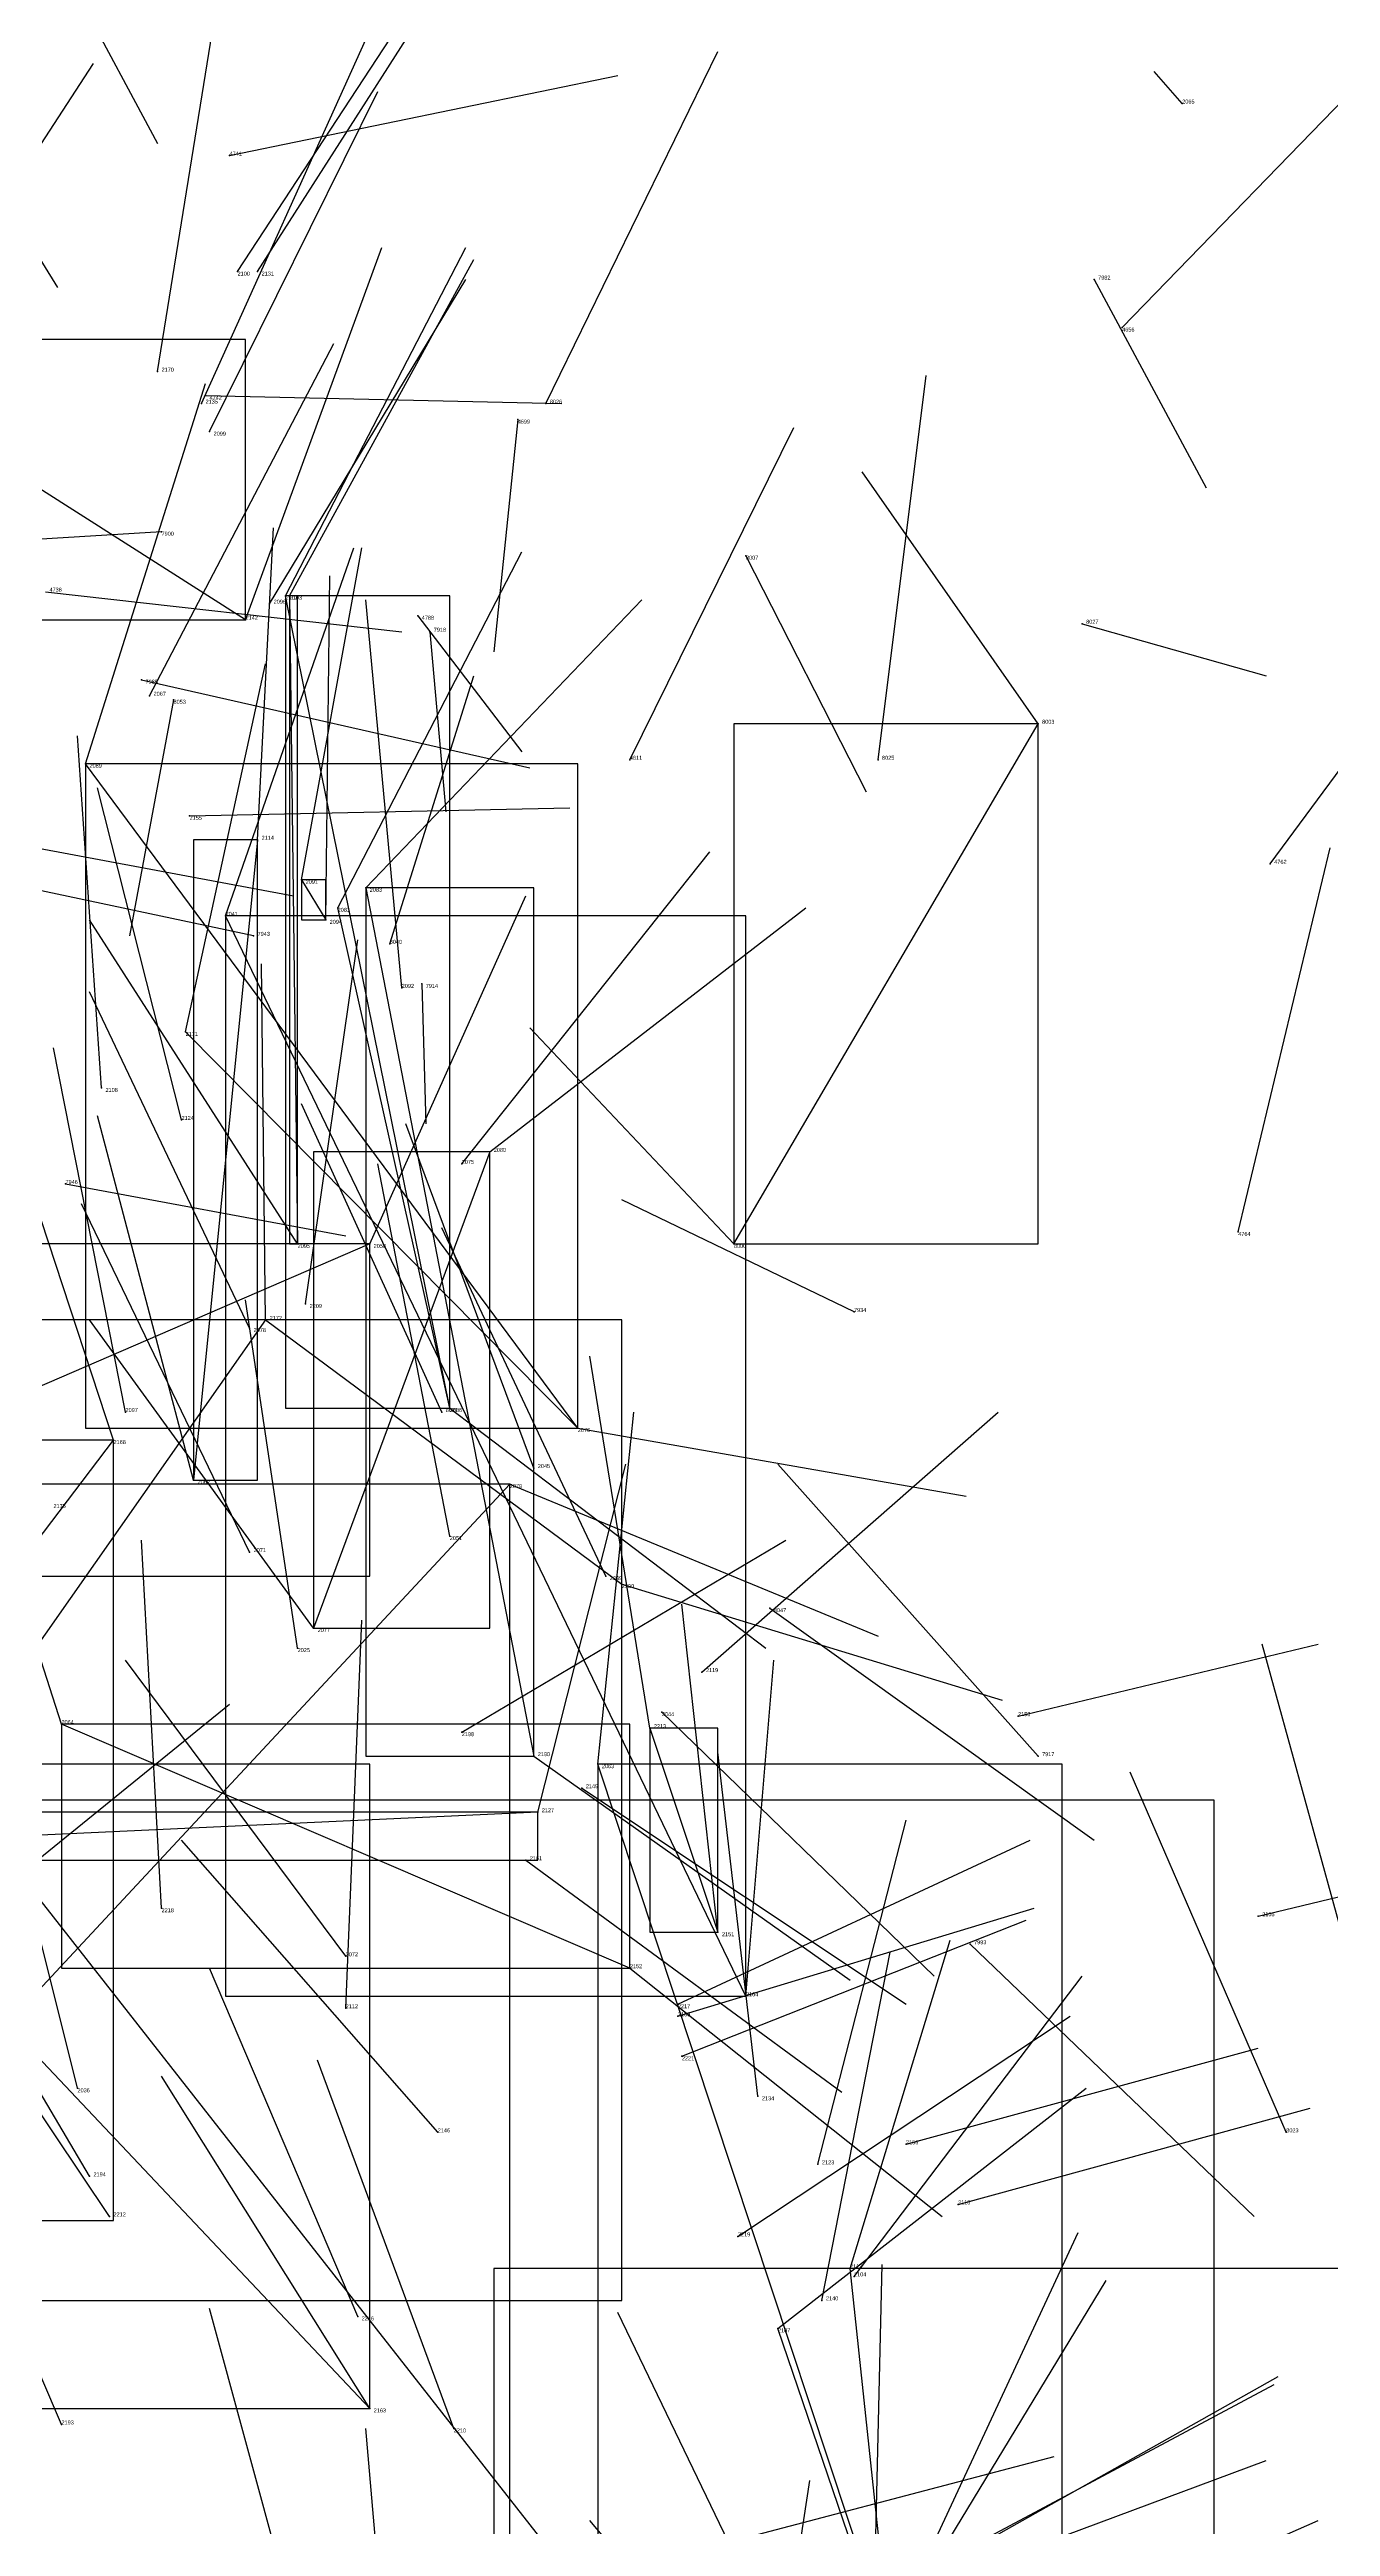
# Model space of a CAD drawing. Extents: x 59.1 to 70.8, y 600.3 to 605.1.
# Drawn here: x 67.944 to 68.264, y 602.813 to 603.431 of the extents above; entities that cross this region are included whole.
import ezdxf

# ---------------------------------------------------------------- set-up
doc = ezdxf.new("R2010")
doc.units = 0
for name, color, linetype in [('Clients', 3, 'CONTINUOUS'), ('Facilities', 3, 'CONTINUOUS'), ('Facilities_lines', 3, 'CONTINUOUS'), ('Min_max_boxes', 1, 'CONTINUOUS'), ('Normals', 1, 'CONTINUOUS'), ('Source_points', 5, 'CONTINUOUS'), ('Text', 3, 'CONTINUOUS')]:
    doc.layers.add(name, color=color, linetype=linetype)

msp = doc.modelspace()

# ---------------------------------------------------------------- linework, layer by layer
at = {"layer": 'Clients', "color": 5}
for p in [(68.003, 603.295, 450.533), (68.191, 603.263, 460.671), (67.953, 603.253, 450.053), (67.988, 603.215, 449.963), (68.016, 603.217, 450.07), (68.013, 603.214, 450.41), (67.978, 603.186, 449.88), (68.006, 603.133, 450.278), (67.96, 603.084, 449.588), (67.98, 603.074, 450.246), (68.059, 603.073, 450.034), (68.087, 603.048, 449.772), (68.01, 603.037, 450.12), (67.947, 603.013, 450.168), (68.065, 603.005, 449.969), (68.081, 603.003, 449.456), (68.111, 602.961, 449.53), (68.144, 602.877, 449.354), (68.126, 602.862, 449.114)]:
    msp.add_point(p, dxfattribs=at)
at = {"layer": 'Facilities', "color": 3}
for p in [(68.227, 603.418, 449.017), (67.989, 603.405, 455.33), (67.991, 603.376, 450.374), (67.996, 603.376, 450.531), (68.205, 603.374, 458.471), (68.212, 603.362, 457.225), (67.971, 603.351, 450.784), (67.983, 603.345, 455.076), (67.982, 603.343, 450.721), (68.061, 603.339, 457.389), (68.068, 603.343, 461.444), (67.984, 603.336, 450.468), (67.972, 603.311, 459.668), (68.118, 603.305, 460.813), (68.004, 603.295, 450.447), (67.993, 603.289, 450.65), (67.999, 603.293, 450.363), (68.036, 603.29, 458.3), (68.039, 603.286, 462.922), (68.202, 603.288, 461.369), (67.967, 603.274, 460.914), (67.969, 603.27, 450.127), (67.975, 603.269, 462.859), (68.089, 603.254, 457.327), (68.151, 603.254, 461.312), (67.979, 603.24, 448.944), (67.996, 603.234, 450.471), (68.249, 603.228, 457.311), (68.007, 603.224, 450.405), (68.023, 603.222, 450.149), (67.995, 603.21, 459.64), (68.029, 603.208, 461.599), (68.032, 603.197, 450.214), (68.037, 603.198, 462.965), (67.957, 603.172, 450.526), (67.977, 603.164, 450.409), (68.047, 603.153, 449.956), (68.054, 603.156, 450.037), (67.948, 603.148, 459.662), (68.241, 603.136, 458.045), (68.024, 603.133, 449.801), (68.115, 603.133, 460.606), (68.008, 603.118, 449.734), (68.145, 603.116, 459.666), (67.994, 603.112, 450.327), (67.998, 603.114, 449.734), (67.963, 603.091, 450.31), (68.042, 603.091, 461.186), (68.044, 603.092, 450.086), (68.076, 603.087, 449.941), (68.065, 603.077, 449.695), (68.044, 603.06, 449.623), (67.994, 603.056, 450.184), (68.083, 603.05, 449.651), (68.124, 603.042, 460.351), (68.006, 603.032, 449.479), (68.107, 603.026, 448.873), (68.047, 603.011, 448.93), (68.094, 603.012, 449.613), (68.097, 603.016, 449.694), (68.186, 603.015, 448.549), (68.191, 603.005, 462.338), (68.077, 602.997, 449.875), (68.066, 602.991, 449.379), (68.063, 602.979, 449.865), (67.972, 602.967, 449.226), (68.246, 602.965, 448.652), (68.018, 602.955, 449.994), (68.174, 602.958, 460.226), (68.089, 602.952, 449.737), (68.101, 602.943, 448.886), (68.118, 602.945, 449.505), (68.018, 602.942, 449.155), (68.101, 602.94, 448.633), (68.102, 602.93, 448.602), (67.951, 602.922, 449.974), (68.121, 602.92, 449.551), (68.041, 602.911, 449.842), (68.158, 602.908, 448.686), (68.253, 602.911, 460.861), (67.954, 602.9, 449.11), (68.136, 602.903, 449.427), (68.171, 602.893, 448.679), (67.959, 602.89, 449.048), (68.116, 602.885, 448.865), (68.145, 602.875, 449.268), (68.137, 602.869, 449.439), (68.021, 602.865, 448.978), (67.947, 602.838, 449.758), (68.024, 602.842, 449.719), (68.045, 602.837, 448.91)]:
    msp.add_point(p, dxfattribs=at)
at = {"layer": 'Facilities_lines', "color": 3}
for p, q in [((67.993, 603.289, 450.65), (67.883, 603.359, 450.99)), ((68.044, 603.092, 450.086), (68.003, 603.295, 450.533)), ((68.004, 603.295, 450.447), (68.006, 603.133, 450.278)), ((68.115, 603.133, 460.606), (68.191, 603.263, 460.671)), ((68.076, 603.087, 449.941), (67.953, 603.253, 450.053)), ((67.996, 603.234, 450.471), (67.98, 603.074, 450.246)), ((68.007, 603.224, 450.405), (68.013, 603.214, 450.41)), ((68.023, 603.222, 450.149), (68.065, 603.005, 449.969)), ((68.118, 602.945, 449.505), (67.988, 603.215, 449.963)), ((68.044, 603.092, 450.086), (68.016, 603.217, 450.07)), ((68.076, 603.087, 449.941), (67.978, 603.186, 449.88)), ((68.054, 603.156, 450.037), (68.01, 603.037, 450.12)), ((68.024, 603.133, 449.801), (67.832, 603.05, 449.584)), ((67.998, 603.114, 449.734), (67.826, 602.869, 449.424)), ((67.998, 603.114, 449.734), (68.087, 603.048, 449.772)), ((67.812, 602.889, 449.471), (67.96, 603.084, 449.588)), ((67.898, 602.9, 449.866), (68.059, 603.073, 450.034)), ((68.089, 602.952, 449.737), (67.947, 603.013, 450.168)), ((68.094, 603.012, 449.613), (68.111, 602.961, 449.53)), ((68.024, 602.842, 449.719), (67.872, 603.003, 450.173)), ((68.197, 602.653, 449.02), (68.081, 603.003, 449.456)), ((67.922, 602.994, 448.403), (68.235, 602.595, 448.646)), ((68.066, 602.991, 449.379), (67.808, 602.979, 449.481)), ((68.174, 602.597, 449.003), (68.144, 602.877, 449.354)), ((68.197, 602.653, 449.02), (68.126, 602.862, 449.114))]:
    msp.add_line(p, q, dxfattribs=at)
at = {"layer": 'Min_max_boxes', "color": 1}
for p, q in [((67.993, 603.359, 450.65), (67.883, 603.359, 450.65)), ((67.993, 603.359, 450.99), (67.883, 603.359, 450.99)), ((67.993, 603.289, 450.65), (67.993, 603.359, 450.65)), ((67.993, 603.289, 450.99), (67.993, 603.359, 450.99)), ((67.993, 603.359, 450.65), (67.993, 603.359, 450.99)), ((68.044, 603.295, 450.07), (68.003, 603.295, 450.07)), ((68.003, 603.295, 450.07), (68.003, 603.092, 450.07)), ((68.044, 603.295, 450.533), (68.003, 603.295, 450.533)), ((68.003, 603.295, 450.533), (68.003, 603.092, 450.533)), ((68.003, 603.295, 450.07), (68.003, 603.295, 450.533)), ((68.006, 603.295, 450.278), (68.004, 603.295, 450.278)), ((68.004, 603.295, 450.278), (68.004, 603.133, 450.278)), ((68.006, 603.295, 450.447), (68.004, 603.295, 450.447)), ((68.004, 603.295, 450.447), (68.004, 603.133, 450.447)), ((68.004, 603.295, 450.278), (68.004, 603.295, 450.447)), ((68.006, 603.133, 450.278), (68.006, 603.295, 450.278)), ((68.006, 603.133, 450.447), (68.006, 603.295, 450.447)), ((68.006, 603.295, 450.278), (68.006, 603.295, 450.447)), ((68.044, 603.092, 450.07), (68.044, 603.295, 450.07)), ((68.044, 603.092, 450.533), (68.044, 603.295, 450.533)), ((68.044, 603.295, 450.07), (68.044, 603.295, 450.533)), ((67.883, 603.289, 450.65), (67.993, 603.289, 450.65)), ((67.883, 603.289, 450.99), (67.993, 603.289, 450.99)), ((67.993, 603.289, 450.65), (67.993, 603.289, 450.99)), ((68.191, 603.263, 460.606), (68.115, 603.263, 460.606)), ((68.115, 603.263, 460.606), (68.115, 603.133, 460.606)), ((68.191, 603.263, 460.671), (68.115, 603.263, 460.671)), ((68.115, 603.263, 460.671), (68.115, 603.133, 460.671)), ((68.115, 603.263, 460.606), (68.115, 603.263, 460.671)), ((68.191, 603.133, 460.606), (68.191, 603.263, 460.606)), ((68.191, 603.133, 460.671), (68.191, 603.263, 460.671)), ((68.191, 603.263, 460.606), (68.191, 603.263, 460.671)), ((68.076, 603.253, 449.88), (67.953, 603.253, 449.88)), ((67.953, 603.253, 449.88), (67.953, 603.087, 449.88)), ((68.076, 603.253, 450.053), (67.953, 603.253, 450.053)), ((67.953, 603.253, 450.053), (67.953, 603.087, 450.053)), ((67.953, 603.253, 449.88), (67.953, 603.253, 450.053)), ((68.076, 603.087, 449.88), (68.076, 603.253, 449.88)), ((68.076, 603.087, 450.053), (68.076, 603.253, 450.053)), ((68.076, 603.253, 449.88), (68.076, 603.253, 450.053)), ((67.996, 603.234, 450.246), (67.98, 603.234, 450.246)), ((67.98, 603.234, 450.246), (67.98, 603.074, 450.246)), ((67.996, 603.234, 450.471), (67.98, 603.234, 450.471)), ((67.98, 603.234, 450.471), (67.98, 603.074, 450.471)), ((67.98, 603.234, 450.246), (67.98, 603.234, 450.471)), ((67.996, 603.074, 450.246), (67.996, 603.234, 450.246)), ((67.996, 603.074, 450.471), (67.996, 603.234, 450.471)), ((67.996, 603.234, 450.246), (67.996, 603.234, 450.471)), ((68.013, 603.224, 450.405), (68.007, 603.224, 450.405)), ((68.007, 603.224, 450.405), (68.007, 603.214, 450.405)), ((68.013, 603.224, 450.41), (68.007, 603.224, 450.41)), ((68.007, 603.224, 450.41), (68.007, 603.214, 450.41)), ((68.007, 603.224, 450.405), (68.007, 603.224, 450.41)), ((68.013, 603.214, 450.405), (68.013, 603.224, 450.405)), ((68.013, 603.214, 450.41), (68.013, 603.224, 450.41)), ((68.013, 603.224, 450.405), (68.013, 603.224, 450.41)), ((68.065, 603.222, 449.969), (68.023, 603.222, 449.969)), ((68.023, 603.222, 449.969), (68.023, 603.005, 449.969)), ((68.065, 603.222, 450.149), (68.023, 603.222, 450.149)), ((68.023, 603.222, 450.149), (68.023, 603.005, 450.149)), ((68.023, 603.222, 449.969), (68.023, 603.222, 450.149)), ((68.065, 603.005, 449.969), (68.065, 603.222, 449.969)), ((68.065, 603.005, 450.149), (68.065, 603.222, 450.149)), ((68.065, 603.222, 449.969), (68.065, 603.222, 450.149)), ((68.118, 603.215, 449.505), (67.988, 603.215, 449.505)), ((67.988, 603.215, 449.505), (67.988, 602.945, 449.505)), ((68.118, 603.215, 449.963), (67.988, 603.215, 449.963)), ((67.988, 603.215, 449.963), (67.988, 602.945, 449.963)), ((67.988, 603.215, 449.505), (67.988, 603.215, 449.963)), ((68.118, 602.945, 449.505), (68.118, 603.215, 449.505)), ((68.118, 602.945, 449.963), (68.118, 603.215, 449.963)), ((68.118, 603.215, 449.505), (68.118, 603.215, 449.963)), ((68.007, 603.214, 450.405), (68.013, 603.214, 450.405)), ((68.007, 603.214, 450.41), (68.013, 603.214, 450.41)), ((68.007, 603.214, 450.405), (68.007, 603.214, 450.41)), ((68.013, 603.214, 450.405), (68.013, 603.214, 450.41)), ((68.054, 603.156, 450.037), (68.01, 603.156, 450.037)), ((68.01, 603.156, 450.037), (68.01, 603.037, 450.037)), ((68.054, 603.156, 450.12), (68.01, 603.156, 450.12)), ((68.01, 603.156, 450.12), (68.01, 603.037, 450.12)), ((68.01, 603.156, 450.037), (68.01, 603.156, 450.12)), ((68.054, 603.037, 450.037), (68.054, 603.156, 450.037)), ((68.054, 603.037, 450.12), (68.054, 603.156, 450.12)), ((68.054, 603.156, 450.037), (68.054, 603.156, 450.12)), ((68.024, 603.133, 449.584), (67.832, 603.133, 449.584)), ((68.024, 603.133, 449.801), (67.832, 603.133, 449.801)), ((68.004, 603.133, 450.278), (68.006, 603.133, 450.278)), ((68.004, 603.133, 450.447), (68.006, 603.133, 450.447)), ((68.004, 603.133, 450.278), (68.004, 603.133, 450.447)), ((68.006, 603.133, 450.278), (68.006, 603.133, 450.447)), ((68.024, 603.05, 449.584), (68.024, 603.133, 449.584)), ((68.024, 603.05, 449.801), (68.024, 603.133, 449.801)), ((68.024, 603.133, 449.584), (68.024, 603.133, 449.801)), ((68.115, 603.133, 460.606), (68.191, 603.133, 460.606)), ((68.115, 603.133, 460.671), (68.191, 603.133, 460.671)), ((68.115, 603.133, 460.606), (68.115, 603.133, 460.671)), ((68.191, 603.133, 460.606), (68.191, 603.133, 460.671)), ((68.087, 603.114, 449.424), (67.826, 603.114, 449.424)), ((68.087, 603.114, 449.772), (67.826, 603.114, 449.772)), ((68.087, 602.869, 449.424), (68.087, 603.114, 449.424)), ((68.087, 602.869, 449.772), (68.087, 603.114, 449.772)), ((68.087, 603.114, 449.424), (68.087, 603.114, 449.772)), ((68.003, 603.092, 450.07), (68.044, 603.092, 450.07)), ((68.003, 603.092, 450.533), (68.044, 603.092, 450.533)), ((68.003, 603.092, 450.07), (68.003, 603.092, 450.533)), ((68.044, 603.092, 450.07), (68.044, 603.092, 450.533)), ((67.953, 603.087, 449.88), (68.076, 603.087, 449.88)), ((67.953, 603.087, 450.053), (68.076, 603.087, 450.053)), ((67.953, 603.087, 449.88), (67.953, 603.087, 450.053)), ((68.076, 603.087, 449.88), (68.076, 603.087, 450.053)), ((67.96, 603.084, 449.471), (67.812, 603.084, 449.471)), ((67.96, 603.084, 449.588), (67.812, 603.084, 449.588)), ((67.96, 602.889, 449.471), (67.96, 603.084, 449.471)), ((67.96, 602.889, 449.588), (67.96, 603.084, 449.588)), ((67.96, 603.084, 449.471), (67.96, 603.084, 449.588)), ((68.059, 603.073, 449.287), (67.846, 603.073, 449.287)), ((68.059, 603.073, 450.034), (67.846, 603.073, 450.034)), ((67.98, 603.074, 450.246), (67.996, 603.074, 450.246)), ((67.98, 603.074, 450.471), (67.996, 603.074, 450.471)), ((67.98, 603.074, 450.246), (67.98, 603.074, 450.471)), ((67.996, 603.074, 450.246), (67.996, 603.074, 450.471)), ((68.059, 602.778, 449.287), (68.059, 603.073, 449.287)), ((68.059, 602.778, 450.034), (68.059, 603.073, 450.034)), ((68.059, 603.073, 449.287), (68.059, 603.073, 450.034)), ((67.832, 603.05, 449.584), (68.024, 603.05, 449.584)), ((67.832, 603.05, 449.801), (68.024, 603.05, 449.801)), ((68.024, 603.05, 449.584), (68.024, 603.05, 449.801)), ((68.01, 603.037, 450.037), (68.054, 603.037, 450.037)), ((68.01, 603.037, 450.12), (68.054, 603.037, 450.12)), ((68.01, 603.037, 450.037), (68.01, 603.037, 450.12)), ((68.054, 603.037, 450.037), (68.054, 603.037, 450.12)), ((68.089, 603.013, 449.737), (67.947, 603.013, 449.737)), ((67.947, 603.013, 449.737), (67.947, 602.952, 449.737)), ((68.089, 603.013, 450.168), (67.947, 603.013, 450.168)), ((67.947, 603.013, 450.168), (67.947, 602.952, 450.168)), ((67.947, 603.013, 449.737), (67.947, 603.013, 450.168)), ((68.089, 602.952, 449.737), (68.089, 603.013, 449.737)), ((68.089, 602.952, 450.168), (68.089, 603.013, 450.168)), ((68.089, 603.013, 449.737), (68.089, 603.013, 450.168)), ((68.111, 603.012, 449.53), (68.094, 603.012, 449.53)), ((68.094, 603.012, 449.53), (68.094, 602.961, 449.53)), ((68.111, 603.012, 449.613), (68.094, 603.012, 449.613)), ((68.094, 603.012, 449.613), (68.094, 602.961, 449.613)), ((68.094, 603.012, 449.53), (68.094, 603.012, 449.613)), ((68.111, 602.961, 449.53), (68.111, 603.012, 449.53)), ((68.111, 602.961, 449.613), (68.111, 603.012, 449.613)), ((68.111, 603.012, 449.53), (68.111, 603.012, 449.613)), ((68.023, 603.005, 449.969), (68.065, 603.005, 449.969)), ((68.023, 603.005, 450.149), (68.065, 603.005, 450.149)), ((68.023, 603.005, 449.969), (68.023, 603.005, 450.149)), ((68.065, 603.005, 449.969), (68.065, 603.005, 450.149)), ((68.024, 603.003, 449.719), (67.872, 603.003, 449.719)), ((68.024, 603.003, 450.173), (67.872, 603.003, 450.173)), ((68.024, 602.842, 449.719), (68.024, 603.003, 449.719)), ((68.024, 602.842, 450.173), (68.024, 603.003, 450.173)), ((68.024, 603.003, 449.719), (68.024, 603.003, 450.173)), ((68.197, 603.003, 449.02), (68.081, 603.003, 449.02)), ((68.081, 603.003, 449.02), (68.081, 602.653, 449.02)), ((68.197, 603.003, 449.456), (68.081, 603.003, 449.456)), ((68.081, 603.003, 449.456), (68.081, 602.653, 449.456)), ((68.081, 603.003, 449.02), (68.081, 603.003, 449.456)), ((68.197, 602.653, 449.02), (68.197, 603.003, 449.02)), ((68.197, 602.653, 449.456), (68.197, 603.003, 449.456)), ((68.197, 603.003, 449.02), (68.197, 603.003, 449.456)), ((68.235, 602.994, 448.403), (67.922, 602.994, 448.403)), ((68.235, 602.994, 448.646), (67.922, 602.994, 448.646)), ((68.235, 602.595, 448.403), (68.235, 602.994, 448.403)), ((68.235, 602.595, 448.646), (68.235, 602.994, 448.646)), ((68.235, 602.994, 448.403), (68.235, 602.994, 448.646)), ((68.066, 602.991, 449.379), (67.808, 602.991, 449.379)), ((68.066, 602.991, 449.481), (67.808, 602.991, 449.481)), ((68.066, 602.979, 449.379), (68.066, 602.991, 449.379)), ((68.066, 602.979, 449.481), (68.066, 602.991, 449.481)), ((68.066, 602.991, 449.379), (68.066, 602.991, 449.481)), ((67.808, 602.979, 449.379), (68.066, 602.979, 449.379)), ((67.808, 602.979, 449.481), (68.066, 602.979, 449.481)), ((68.066, 602.979, 449.379), (68.066, 602.979, 449.481)), ((68.094, 602.961, 449.53), (68.111, 602.961, 449.53)), ((68.094, 602.961, 449.613), (68.111, 602.961, 449.613)), ((68.094, 602.961, 449.53), (68.094, 602.961, 449.613)), ((68.111, 602.961, 449.53), (68.111, 602.961, 449.613)), ((67.947, 602.952, 449.737), (68.089, 602.952, 449.737)), ((67.947, 602.952, 450.168), (68.089, 602.952, 450.168)), ((67.947, 602.952, 449.737), (67.947, 602.952, 450.168)), ((68.089, 602.952, 449.737), (68.089, 602.952, 450.168)), ((67.988, 602.945, 449.505), (68.118, 602.945, 449.505)), ((67.988, 602.945, 449.963), (68.118, 602.945, 449.963)), ((67.988, 602.945, 449.505), (67.988, 602.945, 449.963)), ((68.118, 602.945, 449.505), (68.118, 602.945, 449.963)), ((67.812, 602.889, 449.471), (67.96, 602.889, 449.471)), ((67.812, 602.889, 449.588), (67.96, 602.889, 449.588)), ((67.96, 602.889, 449.471), (67.96, 602.889, 449.588)), ((68.274, 602.877, 448.571), (68.055, 602.877, 448.571)), ((68.055, 602.877, 448.571), (68.055, 602.422, 448.571)), ((68.274, 602.877, 449.354), (68.055, 602.877, 449.354)), ((68.055, 602.877, 449.354), (68.055, 602.422, 449.354)), ((68.055, 602.877, 448.571), (68.055, 602.877, 449.354)), ((67.826, 602.869, 449.424), (68.087, 602.869, 449.424)), ((67.826, 602.869, 449.772), (68.087, 602.869, 449.772)), ((68.087, 602.869, 449.424), (68.087, 602.869, 449.772)), ((67.872, 602.842, 449.719), (68.024, 602.842, 449.719)), ((67.872, 602.842, 450.173), (68.024, 602.842, 450.173)), ((68.024, 602.842, 449.719), (68.024, 602.842, 450.173))]:
    msp.add_line(p, q, dxfattribs=at)
at = {"layer": 'Normals', "color": 1}
for p, q in [((67.991, 603.376, 450.374), (68.044, 603.457, 450.351)), ((67.996, 603.376, 450.531), (68.049, 603.459, 450.514)), ((67.948, 603.451, 458.536), (67.971, 603.408, 458.623)), ((67.971, 603.351, 450.784), (67.986, 603.444, 450.752)), ((67.982, 603.343, 450.721), (68.023, 603.434, 450.719)), ((67.901, 603.345, 457.314), (67.955, 603.428, 457.328)), ((67.989, 603.405, 455.33), (68.086, 603.425, 455.342)), ((68.068, 603.343, 461.444), (68.111, 603.431, 461.424)), ((68.212, 603.362, 457.225), (68.276, 603.428, 457.185)), ((68.227, 603.418, 449.017), (68.22, 603.426, 449.116)), ((67.984, 603.336, 450.468), (68.026, 603.421, 450.435)), ((67.925, 603.406, 458.499), (67.946, 603.372, 458.591)), ((67.993, 603.289, 450.65), (68.027, 603.382, 450.637)), ((68.003, 603.295, 450.533), (68.048, 603.382, 450.513)), ((68.004, 603.295, 450.447), (68.05, 603.379, 450.418)), ((67.999, 603.293, 450.363), (68.048, 603.374, 450.331)), ((68.205, 603.374, 458.471), (68.233, 603.322, 458.552)), ((67.969, 603.27, 450.127), (68.015, 603.358, 450.116)), ((67.953, 603.253, 450.053), (67.983, 603.348, 450.044)), ((67.983, 603.345, 455.076), (68.072, 603.343, 455.03)), ((68.151, 603.254, 461.312), (68.163, 603.35, 461.287)), ((68.061, 603.339, 457.389), (68.055, 603.281, 457.471)), ((68.089, 603.254, 457.327), (68.13, 603.337, 457.288)), ((68.191, 603.263, 460.671), (68.147, 603.326, 460.607)), ((67.972, 603.311, 459.668), (67.908, 603.307, 459.745)), ((67.996, 603.234, 450.471), (68, 603.312, 450.409)), ((68.249, 603.228, 457.311), (68.308, 603.308, 457.316)), ((67.988, 603.215, 449.963), (68.02, 603.307, 449.94)), ((68.007, 603.224, 450.405), (68.022, 603.307, 450.352)), ((68.016, 603.217, 450.07), (68.062, 603.306, 450.065)), ((68.118, 603.305, 460.813), (68.148, 603.246, 460.888)), ((67.943, 603.296, 455.083), (68.032, 603.286, 455.039)), ((68.013, 603.214, 450.41), (68.014, 603.3, 450.359)), ((68.023, 603.222, 450.149), (68.092, 603.294, 450.137)), ((68.032, 603.197, 450.214), (68.023, 603.294, 450.192)), ((68.036, 603.29, 458.3), (68.062, 603.256, 458.39)), ((68.039, 603.286, 462.922), (68.043, 603.241, 463.011)), ((68.202, 603.288, 461.369), (68.248, 603.275, 461.457)), ((67.978, 603.186, 449.88), (67.998, 603.278, 449.846)), ((67.967, 603.274, 460.914), (68.064, 603.252, 460.921)), ((68.029, 603.208, 461.599), (68.05, 603.275, 461.527)), ((67.975, 603.269, 462.859), (67.964, 603.21, 462.939)), ((67.957, 603.172, 450.526), (67.951, 603.26, 450.48)), ((67.977, 603.164, 450.409), (67.956, 603.247, 450.357)), ((67.979, 603.24, 448.944), (68.074, 603.242, 448.976)), ((67.914, 603.237, 455.077), (68.005, 603.22, 455.038)), ((68.047, 603.153, 449.956), (68.109, 603.231, 449.943)), ((68.241, 603.136, 458.045), (68.264, 603.232, 458.032)), ((67.995, 603.21, 459.64), (67.929, 603.224, 459.714)), ((68.024, 603.133, 449.801), (68.063, 603.22, 449.771)), ((68.054, 603.156, 450.037), (68.133, 603.217, 450.04)), ((68.006, 603.133, 450.278), (67.954, 603.214, 450.25)), ((68.008, 603.118, 449.734), (68.021, 603.209, 449.694)), ((67.998, 603.114, 449.734), (67.997, 603.203, 449.689)), ((67.994, 603.112, 450.327), (67.954, 603.196, 450.289)), ((68.037, 603.198, 462.965), (68.038, 603.163, 463.059)), ((68.115, 603.133, 460.606), (68.064, 603.187, 460.539)), ((67.963, 603.091, 450.31), (67.945, 603.182, 450.272)), ((67.96, 603.084, 449.588), (67.931, 603.172, 449.55)), ((67.98, 603.074, 450.246), (67.956, 603.165, 450.212)), ((68.042, 603.091, 461.186), (68.007, 603.168, 461.134)), ((68.065, 603.077, 449.695), (68.033, 603.163, 449.656)), ((68.044, 603.06, 449.623), (68.026, 603.153, 449.592)), ((67.948, 603.148, 459.662), (68.018, 603.135, 459.592)), ((67.994, 603.056, 450.184), (67.952, 603.143, 450.156)), ((68.145, 603.116, 459.666), (68.087, 603.144, 459.742)), ((68.083, 603.05, 449.651), (68.042, 603.137, 449.625)), ((68.006, 603.032, 449.479), (67.993, 603.119, 449.432)), ((68.01, 603.037, 450.12), (67.954, 603.114, 450.089)), ((68.094, 603.012, 449.613), (68.079, 603.105, 449.58)), ((67.947, 603.013, 450.168), (67.919, 603.1, 450.128)), ((68.044, 603.092, 450.086), (68.123, 603.032, 450.101)), ((68.081, 603.003, 449.456), (68.09, 603.091, 449.409)), ((68.107, 603.026, 448.873), (68.181, 603.091, 448.889)), ((68.076, 603.087, 449.941), (68.173, 603.07, 449.959)), ((68.059, 603.073, 450.034), (68.151, 603.035, 450.045)), ((68.066, 602.991, 449.379), (68.088, 603.078, 449.335)), ((68.191, 603.005, 462.338), (68.126, 603.078, 462.317)), ((67.972, 602.967, 449.226), (67.967, 603.059, 449.186)), ((68.047, 603.011, 448.93), (68.128, 603.059, 448.962)), ((68.087, 603.048, 449.772), (68.182, 603.019, 449.785)), ((68.111, 602.961, 449.53), (68.102, 603.043, 449.474)), ((68.124, 603.042, 460.351), (68.205, 602.984, 460.348)), ((68.018, 602.942, 449.155), (68.022, 603.039, 449.179)), ((68.018, 602.955, 449.994), (67.963, 603.029, 449.957)), ((68.118, 602.945, 449.505), (68.125, 603.029, 449.451)), ((68.186, 603.015, 448.549), (68.261, 603.033, 448.485)), ((68.272, 602.942, 458.017), (68.247, 603.033, 457.985)), ((67.92, 602.962, 448.453), (67.989, 603.018, 448.408)), ((68.097, 603.016, 449.694), (68.165, 602.95, 449.726)), ((67.951, 602.922, 449.974), (67.929, 603.01, 449.931)), ((68.065, 603.005, 449.969), (68.144, 602.949, 449.993)), ((68.121, 602.92, 449.551), (68.111, 603.006, 449.502)), ((68.253, 602.911, 460.861), (68.214, 603.001, 460.841)), ((68.077, 602.997, 449.875), (68.158, 602.943, 449.896)), ((68.136, 602.903, 449.427), (68.158, 602.989, 449.381)), ((68.246, 602.965, 448.652), (68.337, 602.987, 448.616)), ((67.954, 602.9, 449.11), (67.905, 602.983, 449.083)), ((68.041, 602.911, 449.842), (67.977, 602.984, 449.818)), ((68.101, 602.943, 448.886), (68.189, 602.984, 448.91)), ((68.063, 602.979, 449.865), (68.142, 602.921, 449.884)), ((67.959, 602.89, 449.048), (67.904, 602.972, 449.029)), ((68.101, 602.94, 448.633), (68.19, 602.967, 448.598)), ((68.102, 602.93, 448.602), (68.188, 602.964, 448.564)), ((68.137, 602.869, 449.439), (68.154, 602.956, 449.392)), ((68.144, 602.877, 449.354), (68.169, 602.959, 449.303)), ((68.174, 602.958, 460.226), (68.245, 602.89, 460.208)), ((68.021, 602.865, 448.978), (67.984, 602.952, 448.947)), ((68.089, 602.952, 449.737), (68.167, 602.89, 449.746)), ((68.145, 602.875, 449.268), (68.202, 602.95, 449.235)), ((68.116, 602.885, 448.865), (68.199, 602.94, 448.875)), ((68.158, 602.908, 448.686), (68.246, 602.932, 448.646)), ((67.947, 602.838, 449.758), (67.908, 602.929, 449.745)), ((68.024, 602.842, 449.719), (67.972, 602.925, 449.7)), ((68.045, 602.837, 448.91), (68.011, 602.929, 448.889)), ((68.126, 602.862, 449.114), (68.203, 602.922, 449.136)), ((68.171, 602.893, 448.679), (68.259, 602.917, 448.639)), ((68.161, 602.8, 449.253), (68.201, 602.886, 449.222)), ((68.15, 602.792, 449.343), (68.152, 602.878, 449.291)), ((68.157, 602.79, 449.22), (68.208, 602.874, 449.201)), ((68.009, 602.775, 449.584), (67.984, 602.867, 449.553)), ((68.125, 602.785, 460.662), (68.086, 602.866, 460.617)), ((68.164, 602.801, 449.17), (68.251, 602.85, 449.17)), ((68.162, 602.801, 449.087), (68.25, 602.848, 449.092)), ((68.031, 602.745, 449.503), (68.023, 602.837, 449.464)), ((68.1, 602.805, 448.839), (68.195, 602.83, 448.857)), ((68.154, 602.794, 449.007), (68.248, 602.829, 449.012)), ((68.121, 602.74, 449.34), (68.134, 602.824, 449.287)), ((68.143, 602.738, 460.196), (68.079, 602.814, 460.208)), ((68.17, 602.774, 449.157), (68.261, 602.814, 449.165))]:
    msp.add_line(p, q, dxfattribs=at)
at = {"layer": 'Source_points', "color": 5}
for p in [(68.227, 603.418, 449.017), (67.989, 603.405, 455.33), (67.991, 603.376, 450.374), (67.996, 603.376, 450.531), (68.205, 603.374, 458.471), (68.212, 603.362, 457.225), (67.971, 603.351, 450.784), (67.983, 603.345, 455.076), (67.982, 603.343, 450.721), (68.061, 603.339, 457.389), (68.068, 603.343, 461.444), (67.984, 603.336, 450.468), (67.972, 603.311, 459.668), (68.118, 603.305, 460.813), (68.003, 603.295, 450.533), (68.004, 603.295, 450.447), (67.993, 603.289, 450.65), (67.999, 603.293, 450.363), (68.036, 603.29, 458.3), (68.039, 603.286, 462.922), (68.202, 603.288, 461.369), (67.967, 603.274, 460.914), (67.969, 603.27, 450.127), (67.975, 603.269, 462.859), (68.191, 603.263, 460.671), (67.953, 603.253, 450.053), (68.089, 603.254, 457.327), (68.151, 603.254, 461.312), (67.979, 603.24, 448.944), (67.996, 603.234, 450.471), (68.249, 603.228, 457.311), (68.007, 603.224, 450.405), (68.023, 603.222, 450.149), (67.988, 603.215, 449.963), (68.016, 603.217, 450.07), (67.995, 603.21, 459.64), (68.013, 603.214, 450.41), (68.029, 603.208, 461.599), (68.032, 603.197, 450.214), (68.037, 603.198, 462.965), (67.978, 603.186, 449.88), (67.957, 603.172, 450.526), (67.977, 603.164, 450.409), (68.047, 603.153, 449.956), (68.054, 603.156, 450.037), (67.948, 603.148, 459.662), (68.241, 603.136, 458.045), (68.006, 603.133, 450.278), (68.024, 603.133, 449.801), (68.115, 603.133, 460.606), (68.008, 603.118, 449.734), (68.145, 603.116, 459.666), (67.994, 603.112, 450.327), (67.998, 603.114, 449.734), (67.963, 603.091, 450.31), (68.042, 603.091, 461.186), (68.044, 603.092, 450.086), (68.076, 603.087, 449.941), (67.96, 603.084, 449.588), (67.98, 603.074, 450.246), (68.059, 603.073, 450.034), (68.065, 603.077, 449.695), (68.044, 603.06, 449.623), (67.994, 603.056, 450.184), (68.083, 603.05, 449.651), (68.087, 603.048, 449.772), (68.124, 603.042, 460.351), (68.01, 603.037, 450.12), (68.006, 603.032, 449.479), (68.107, 603.026, 448.873), (67.947, 603.013, 450.168), (68.047, 603.011, 448.93), (68.094, 603.012, 449.613), (68.097, 603.016, 449.694), (68.186, 603.015, 448.549), (68.065, 603.005, 449.969), (68.191, 603.005, 462.338), (68.081, 603.003, 449.456), (68.077, 602.997, 449.875), (68.066, 602.991, 449.379), (68.063, 602.979, 449.865), (67.972, 602.967, 449.226), (68.111, 602.961, 449.53), (68.246, 602.965, 448.652), (68.018, 602.955, 449.994), (68.174, 602.958, 460.226), (68.089, 602.952, 449.737), (68.101, 602.943, 448.886), (68.118, 602.945, 449.505), (68.018, 602.942, 449.155), (68.101, 602.94, 448.633), (68.102, 602.93, 448.602), (67.951, 602.922, 449.974), (68.121, 602.92, 449.551), (68.041, 602.911, 449.842), (68.158, 602.908, 448.686), (68.253, 602.911, 460.861), (67.954, 602.9, 449.11), (68.136, 602.903, 449.427), (68.171, 602.893, 448.679), (67.959, 602.89, 449.048), (68.116, 602.885, 448.865), (68.144, 602.877, 449.354), (68.145, 602.875, 449.268), (68.137, 602.869, 449.439), (68.021, 602.865, 448.978), (68.126, 602.862, 449.114), (67.947, 602.838, 449.758), (68.024, 602.842, 449.719), (68.045, 602.837, 448.91)]:
    msp.add_point(p, dxfattribs=at)

# ---------------------------------------------------------------- texts
at = {"layer": 'Text', "color": 3}
for s, p in [('2065', (68.227, 603.418, 449.017)), ('4741', (67.989, 603.405, 455.33)), ('2100', (67.991, 603.375, 450.374)), ('2131', (67.997, 603.375, 450.531)), ('7982', (68.206, 603.374, 458.471)), ('4656', (68.212, 603.361, 457.225)), ('2170', (67.972, 603.351, 450.784)), ('4742', (67.984, 603.344, 455.076)), ('2135', (67.983, 603.343, 450.721)), ('4699', (68.061, 603.338, 457.389)), ('8026', (68.069, 603.343, 461.444)), ('2099', (67.985, 603.335, 450.468)), ('7900', (67.972, 603.31, 459.668)), ('8007', (68.118, 603.304, 460.813)), ('4738', (67.944, 603.296, 455.083)), ('2102', (68.003, 603.294, 450.533)), ('2103', (68.004, 603.294, 450.447)), ('2142', (67.993, 603.289, 450.65)), ('2096', (68, 603.293, 450.363)), ('4788', (68.037, 603.289, 458.3)), ('8027', (68.203, 603.288, 461.369)), ('7918', (68.04, 603.286, 462.922)), ('7985', (67.968, 603.273, 460.914)), ('2067', (67.97, 603.27, 450.127)), ('8053', (67.975, 603.268, 462.859)), ('8003', (68.192, 603.263, 460.671)), ('2089', (67.954, 603.252, 450.053)), ('4611', (68.089, 603.254, 457.327)), ('8025', (68.152, 603.254, 461.312)), ('2155', (67.979, 603.239, 448.944)), ('2114', (67.997, 603.234, 450.471)), ('4762', (68.25, 603.228, 457.311)), ('2091', (68.008, 603.223, 450.405)), ('2083', (68.024, 603.221, 450.149)), ('2041', (67.988, 603.215, 449.963)), ('2081', (68.016, 603.216, 450.07)), ('7943', (67.996, 603.21, 459.64)), ('2094', (68.014, 603.213, 450.41)), ('8040', (68.029, 603.208, 461.599)), ('2092', (68.032, 603.197, 450.214)), ('7914', (68.038, 603.197, 462.965)), ('2171', (67.978, 603.185, 449.88)), ('2108', (67.958, 603.171, 450.526)), ('2124', (67.977, 603.164, 450.409)), ('2075', (68.047, 603.153, 449.956)), ('2080', (68.055, 603.156, 450.037)), ('7946', (67.948, 603.148, 459.662)), ('4764', (68.241, 603.135, 458.045)), ('2095', (68.006, 603.132, 450.278)), ('2050', (68.025, 603.132, 449.801)), ('8000', (68.115, 603.132, 460.606)), ('2209', (68.009, 603.117, 449.734)), ('7934', (68.145, 603.116, 459.666)), ('2078', (67.995, 603.111, 450.327)), ('2172', (67.999, 603.114, 449.734)), ('2097', (67.963, 603.091, 450.31)), ('8021', (68.043, 603.091, 461.186)), ('2086', (68.044, 603.091, 450.086)), ('2076', (68.076, 603.086, 449.941)), ('2168', (67.96, 603.083, 449.588)), ('2062', (67.981, 603.073, 450.246)), ('2079', (68.059, 603.072, 450.034)), ('2045', (68.066, 603.077, 449.695)), ('2175', (67.945, 603.067, 449.52)), ('2051', (68.044, 603.059, 449.623)), ('2071', (67.995, 603.056, 450.184)), ('2049', (68.084, 603.049, 449.651)), ('2200', (68.087, 603.047, 449.772)), ('8047', (68.125, 603.041, 460.351)), ('2077', (68.011, 603.036, 450.12)), ('2025', (68.006, 603.031, 449.479)), ('2119', (68.108, 603.026, 448.873)), ('2064', (67.947, 603.013, 450.168)), ('2198', (68.047, 603.01, 448.93)), ('2213', (68.095, 603.012, 449.613)), ('2044', (68.097, 603.015, 449.694)), ('2158', (68.186, 603.015, 448.549)), ('2190', (68.066, 603.005, 449.969)), ('7917', (68.192, 603.005, 462.338)), ('2149', (68.078, 602.997, 449.875)), ('2063', (68.082, 603.002, 449.456)), ('2127', (68.067, 602.991, 449.379)), ('2161', (68.064, 602.979, 449.865)), ('2218', (67.972, 602.966, 449.226)), ('2151', (68.112, 602.96, 449.53)), ('2105', (68.247, 602.965, 448.652)), ('2072', (68.018, 602.955, 449.994)), ('7993', (68.175, 602.958, 460.226)), ('2152', (68.089, 602.952, 449.737)), ('2112', (68.018, 602.942, 449.155)), ('2217', (68.101, 602.942, 448.886)), ('2164', (68.118, 602.945, 449.505)), ('2139', (68.101, 602.94, 448.633)), ('2221', (68.102, 602.929, 448.602)), ('2036', (67.951, 602.921, 449.974)), ('2134', (68.122, 602.919, 449.551)), ('2146', (68.041, 602.911, 449.842)), ('8023', (68.253, 602.911, 460.861)), ('2156', (68.158, 602.908, 448.686)), ('2194', (67.955, 602.9, 449.11)), ('2123', (68.137, 602.903, 449.427)), ('2118', (68.171, 602.893, 448.679)), ('2212', (67.96, 602.89, 449.048)), ('2219', (68.116, 602.885, 448.865)), ('2113', (68.144, 602.877, 449.354)), ('2104', (68.145, 602.875, 449.268)), ('2140', (68.138, 602.869, 449.439)), ('2216', (68.022, 602.864, 448.978)), ('2107', (68.126, 602.861, 449.114)), ('2193', (67.947, 602.838, 449.758)), ('2163', (68.025, 602.841, 449.719)), ('2210', (68.045, 602.836, 448.91))]:
    msp.add_text(s, height=0.001, dxfattribs=at).set_placement(p)

doc.saveas('drawing.dxf')
